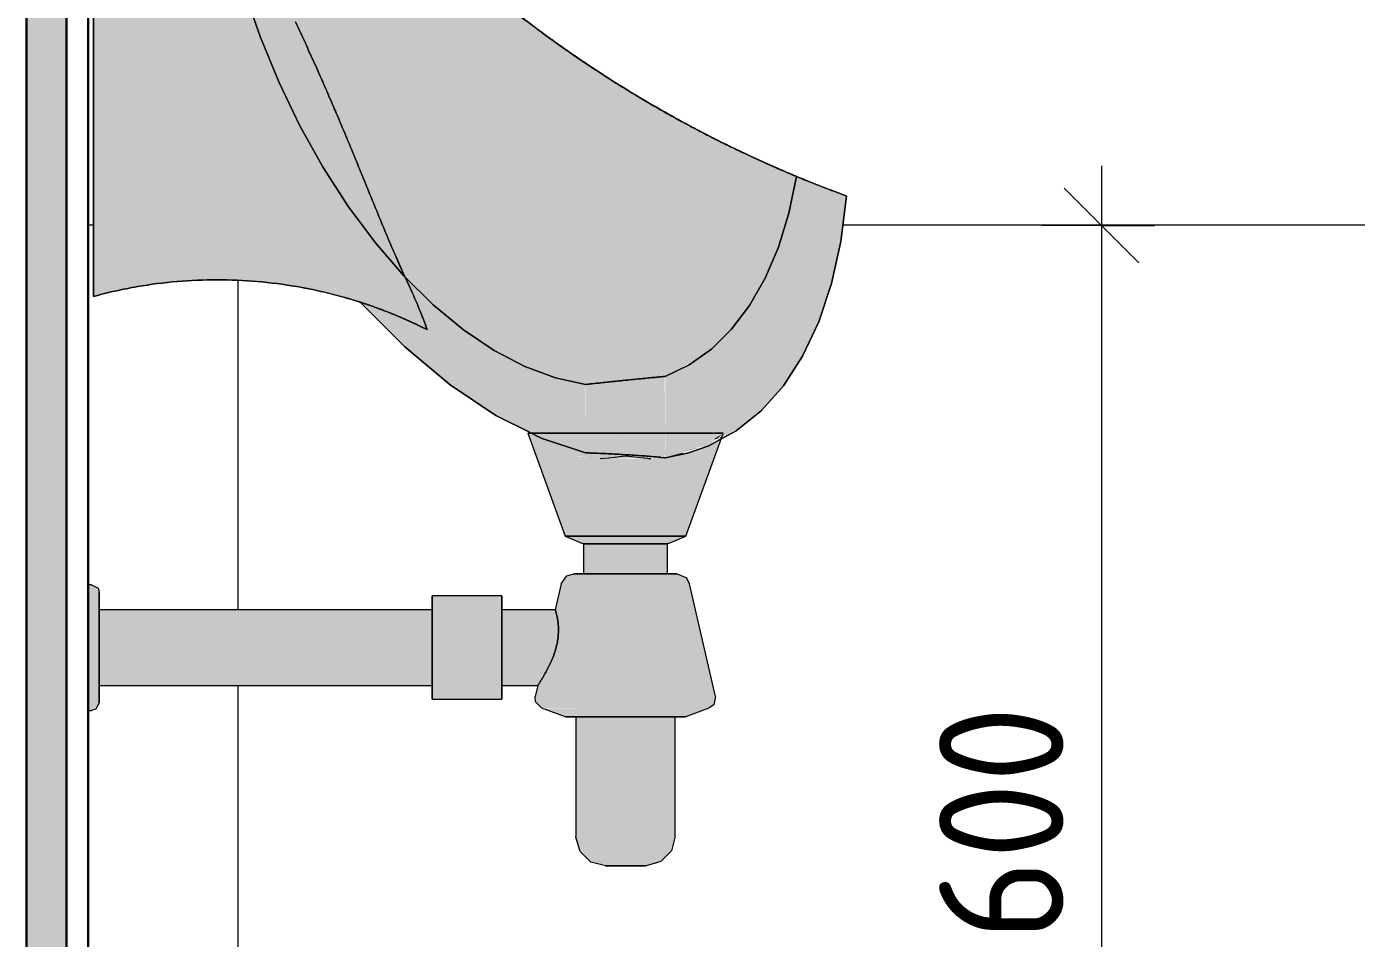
# Model space of a CAD drawing. Header units: millimetres. Extents: x 0 to 102275, y -2706 to 7916.
# Drawn here: x 72686 to 73354, y 242 to 700 of the extents above; entities that cross this region are included whole.
import ezdxf

# ---------------------------------------------------------------- set-up
doc = ezdxf.new("R2010")
doc.units = ezdxf.units.MM
for name, color, linetype, lineweight in [('A-ANNO-DIMS', 7, 'Continuous', 9), ('A-ANNO-DIMS-25', 7, 'Continuous', 9), ('A-WALL-PATT', 7, 'Continuous', 9), ('P-SANR-FIXT', 7, 'Continuous', 9)]:
    doc.layers.add(name, color=color, linetype=linetype, lineweight=lineweight)
for name, color, linetype, lineweight, true_color in [('A-WALL-5', 7, 'Continuous', 30, 0x3c3c3c), ('A-WALL-FNSH-3', 7, 'Continuous', 30, 0x3c3c3c), ('I-WALL-1', 7, 'Continuous', 9, 0x787878)]:
    doc.layers.add(name, color=color, linetype=linetype, lineweight=lineweight, true_color=true_color)
doc.layers.add('P-SANR-FIXT-2', color=7, linetype='Continuous', lineweight=9, transparency=0.7)
doc.styles.add('ISOCPEUR_1', font='isocpeur.ttf', dxfattribs={"width": 0.9, "height": 62.5})
doc.dimstyles.new('ISO-2_5_0_9К_БОЛЬШОЙ_округление', dxfattribs={"dimscale": 304.8, "dimtxt": 62.248823, "dimasz": 0.123031, "dimexe": 0.098425, "dimexo": 0, "dimgap": 0, "dimtad": 1, "dimdec": 0, "dimrnd": 10, "dimzin": 0, "dimdsep": 46, "dimtxsty": 'ISOCPEUR_1', "dimblk1": 'OBLIQUE', "dimblk2": 'OBLIQUE', "dimsah": 1, "dimcen": 0.09, "dimdle": 0.098425, "dimazin": 0, "dimtfac": 1, "dimtdec": 4, "dimtix": 1, "dimtmove": 0, "dimatfit": 3, "dimfxl": 1, "dimtvp": 1, "dimtolj": 1, "dimtzin": 0, "dimarcsym": 2})

# ---------------------------------------------------------------- blocks, each defined once
blk = doc.blocks.new('Urinal - Urinal-30617152-Развертка 1_15-1')
at = {"layer": 'P-SANR-FIXT-2'}
h = blk.add_hatch(color=256, dxfattribs=at)
h.paths.add_polyline_path([(69494.31, 493.38), (69501.66, 497.68), (69500.48, 496.47), (69501.67, 497.37), (69501.67, 497.14), (69504.57, 499.09), (69515.2, 507.91), (69526.33, 520.82), (69535.07, 534.33), (69543.16, 551.53), (69549.93, 572.39), (69554.29, 592.18), (69557.19, 614.85), (69545.89, 619.1), (69523.46, 628.38), (69532.04, 624.66), (69527.33, 603.53), (69521.89, 586.76), (69515.14, 571.59), (69508.42, 559.8), (69498.04, 546.49), (69489.21, 537.88), (69479.06, 530.64), (69476.79, 529.36), (69466, 524.08), (69466, 495.59), (69495.11, 495.59), (69495.11, 494.96), (69494.64, 494.3), (69494.71, 493.99), (69494.71, 493.68)])
h.paths.add_polyline_path([(69399.21, 495.59), (69426, 495.7), (69425.75, 520.19), (69410.08, 523.73), (69394.47, 529.71), (69378.21, 538.48), (69363.61, 548.46), (69347.11, 562.46), (69335.31, 574.09), (69343.79, 554.4), (69346.11, 547.79), (69332.8, 553.92), (69321.63, 558.39), (69313.08, 561.12), (69336.89, 537.5), (69359.98, 518.57), (69380.88, 504.61), (69398.82, 495.59)])
h.paths.add_polyline_path([(69465.58, 524.15), (69465.95, 524.36), (69465.59, 524.16)])
h.paths.add_polyline_path([(69465.79, 524.17), (69466, 524.26), (69465.81, 524.18)])
h.paths.add_polyline_path([(69240.01, 782.18), (69238.52, 793.22), (69238.21, 796.7), (69232.44, 796.7), (69239.02, 784.07)])
h.paths.add_polyline_path([(69228.84, 816.7), (69236.67, 816.7), (69236.27, 836.06), (69237.55, 858.91), (69240.13, 878.37), (69238.24, 881.84), (69228.84, 898.49), (69220.03, 915.14), (69212.91, 924.41), (69204.71, 929.67), (69197.04, 931.95), (69190.66, 932.32), (69185.9, 931.75), (69181.98, 930.71), (69180.63, 915), (69182.59, 915), (69187.28, 895.27), (69194.2, 875.84), (69203.89, 853.59), (69215.39, 829.87), (69222.06, 816.7), (69223.69, 816.7)])
h = blk.add_hatch(color=256, dxfattribs=at)
h.paths.add_polyline_path([(69200.75, 569.31), (69220.68, 571.89), (69240.81, 572.75), (69260.94, 571.89), (69280.87, 569.31), (69337.44, 569.31), (69335.31, 574.09), (69334.49, 574.91), (69318.59, 593.61), (69305.04, 612.15), (69292.65, 631.69), (69282.34, 650.14), (69271.73, 672.2), (69261.34, 698.02), (69252.94, 723.36), (69246.73, 746.5), (69241.94, 769.59), (69240.01, 782.18), (69232.44, 796.7), (69178.61, 796.7), (69178.61, 569.31), (69189.59, 569.31)])
h.paths.add_polyline_path([(69212.2, 816.7), (69222.06, 816.7), (69207.14, 846.78), (69199.6, 863.2), (69192.26, 880.98), (69186.14, 899.33), (69182.59, 915), (69178.61, 915), (69178.61, 816.7), (69188.46, 816.7)])
h = blk.add_hatch(color=256, dxfattribs=at)
h.paths.add_polyline_path([(69426, 520.14), (69465.95, 524.39), (69467.17, 524.86), (69483.69, 533.96), (69489.47, 538.13), (69500.34, 549.13), (69508.85, 560.55), (69517.18, 575.68), (69522.88, 589.1), (69528.63, 608.45), (69532.04, 624.66), (69514.48, 632.3), (69502.96, 637.67), (69493.21, 642.48), (69475.21, 651.79), (69450.34, 666.04), (69427.16, 680.87), (69408.29, 693.89), (69382.87, 713.42), (69377.24, 717.92), (69357.89, 734.65), (69343.81, 747.64), (69322.87, 768.78), (69303.84, 789.83), (69296.55, 798.39), (69285.73, 811.71), (69271.22, 831.02), (69257.83, 850.2), (69240.13, 878.37), (69237.4, 857.79), (69236.27, 836.06), (69236.73, 816.7), (69248.74, 816.7), (69248.6, 796.7), (69238.21, 796.7), (69238.8, 790.09), (69242.44, 766.34), (69248.45, 739.42), (69255.01, 716.46), (69263.19, 693.02), (69272.35, 670.92), (69284.6, 646.09), (69294.07, 629.15), (69309.08, 606.37), (69322.81, 588.42), (69335.78, 573.63), (69349.95, 559.75), (69364.58, 547.66), (69380.43, 537.05), (69397.24, 528.52), (69410.88, 523.44), (69425.75, 520.19)])
h.paths.add_polyline_path([(69465.9, 524.18), (69466, 524.21), (69479.35, 530.88), (69478.05, 530.3), (69469.63, 526.05), (69465.92, 524.19)])
h = blk.add_hatch(color=256, dxfattribs=at)
h.paths.add_polyline_path([(69346.35, 547.68), (69340.45, 562.46), (69337.44, 569.31), (69280.87, 569.31), (69294.81, 566.45), (69314.57, 560.86), (69322.6, 558.02), (69335.78, 552.65), (69342.4, 549.56), (69346.11, 547.79)])
h.paths.add_polyline_path([(69178.61, 564.36), (69189.59, 567.1), (69200.75, 569.31), (69178.61, 569.31), (69178.61, 566.81)])
for points in [[(69489.21, 537.88), (69498.09, 546.55), (69489.47, 538.13)], [(69478.68, 530.64), (69479.58, 531.5), (69476.79, 529.69), (69478.05, 530.32)], [(69482.15, 532.87), (69484.28, 534.2), (69483.09, 533.53)], [(69429.29, 495.59), (69446, 495.7), (69446, 522.23), (69426, 520.14), (69426, 495.59), (69428.19, 495.59)], [(69451.28, 495.59), (69466, 495.81), (69465.72, 524.17), (69446, 522.23), (69446, 495.59), (69450.55, 495.59)], [(69474.98, 486.67), (69482.37, 488.05), (69481.45, 488), (69475.06, 486.69)], [(69493.09, 492.89), (69493.88, 493.11), (69494.44, 493.75), (69494.46, 493.82), (69493.24, 492.99)], [(69431.02, 483.01), (69423.78, 483.72), (69428.29, 483.22), (69430.11, 483.08)], [(69453.49, 483.15), (69452.53, 483.36), (69453.22, 483.19)], [(69464.26, 483.47), (69463.81, 483.7), (69464.22, 483.47)], [(69467.31, 483.82), (69470.8, 484.4), (69468.96, 484.28), (69467.31, 483.84)], [(69469.36, 484.38), (69471.84, 484.6), (69471.91, 484.75), (69474.71, 485.49), (69475.44, 486), (69469.41, 484.4)], [(69471.84, 484.6), (69475.11, 485.49), (69473.68, 485.04), (69471.84, 484.73)], [(69473.45, 484.91), (69478.23, 486.09), (69477.32, 486.09), (69473.68, 484.99)], [(69463.07, 440), (69467.31, 440.09), (69476.3, 443.91), (69415.7, 443.91), (69424.91, 440), (69463.06, 440)], [(69455.81, 425), (69467.09, 425.1), (69467.09, 440), (69424.91, 440), (69425.07, 425), (69453.99, 425)], [(69476.69, 419.91), (69478.27, 419.91), (69475.59, 423.7), (69471.57, 425), (69419.9, 424.89), (69417.02, 423.91), (69416.04, 423.57), (69413.95, 419.91), (69475.96, 419.91)], [(69176, 356.28), (69177.54, 356.28), (69177.54, 419.49), (69176, 419.49), (69176, 356.61)], [(69177.54, 356.28), (69180.37, 357.45), (69181.54, 360.28), (69181.54, 415.49), (69180.1, 418.43), (69177.54, 419.49), (69177.54, 356.91)], [(69485.25, 363.37), (69491.32, 363.37), (69478.27, 419.91), (69413.71, 419.81), (69410.73, 406.88), (69411.85, 402.22), (69412.35, 396.94), (69411.48, 389.45), (69409.95, 383.98), (69406.75, 376.97), (69402.22, 369.3), (69401.84, 368.39), (69400.68, 363.37), (69484.28, 363.37)], [(69348.92, 361.87), (69383.92, 361.87), (69383.92, 413.89), (69348.92, 413.89), (69348.92, 363.14)], [(69181.54, 368.88), (69348.92, 368.88), (69348.92, 406.88), (69181.54, 406.88), (69181.54, 369.47)], [(69401.95, 368.88), (69405.37, 374.45), (69408.48, 380.61), (69410.03, 384.25), (69411.87, 391.52), (69412.23, 398.24), (69411.47, 403.95), (69410.73, 406.88), (69383.92, 406.88), (69383.92, 368.88), (69401.84, 368.88)], [(69441.86, 353.12), (69476, 353.12), (69487.75, 357.55), (69404.25, 357.4), (69416.19, 353.12), (69438.27, 353.12)], [(69466.23, 293.12), (69471, 293.12), (69471, 353.12), (69421, 353.12), (69421, 293.12), (69463.25, 293.12)], [(69453.85, 278.12), (69457.17, 278.39), (69461.75, 279.27), (69467.07, 283.21), (69469.9, 287.58), (69471, 293.12), (69421, 293.12), (69422.43, 286.94), (69425.95, 282.14), (69430.26, 279.26), (69434.71, 278.44), (69437.88, 278.12), (69452.9, 278.12)]]:
    blk.add_hatch(color=256, dxfattribs=at).paths.add_polyline_path(points)
h = blk.add_hatch(color=256, dxfattribs=at)
h.paths.add_polyline_path([(69494.11, 492.86), (69500.18, 496.6), (69501.41, 497.84), (69494.16, 492.99), (69494.12, 492.89)])
h.paths.add_polyline_path([(69514.24, 506.82), (69521.47, 514.88), (69514.47, 507.09)])
h = blk.add_hatch(color=256, dxfattribs=at)
h.paths.add_polyline_path([(69432.43, 482.93), (69432.67, 483.22), (69435.07, 483.19), (69435.75, 483.54), (69437.64, 483.44), (69446.53, 484.2), (69456.93, 483.46), (69458.93, 483.93), (69441.43, 485.1), (69424.69, 486.19), (69402.04, 493.98), (69398.82, 495.59), (69396.89, 495.59), (69407.9, 488.66), (69420.64, 484.29), (69431.93, 483)])
h.paths.add_polyline_path([(69458.61, 483.03), (69463.59, 483.53), (69462.66, 483.45), (69458.46, 483.04)])
h.paths.add_polyline_path([(69456.88, 483.19), (69461.63, 483.7), (69459.04, 483.63), (69456.78, 483.2)])
h = blk.add_hatch(color=256, dxfattribs=at)
h.paths.add_polyline_path([(69415.7, 443.91), (69476.3, 443.91), (69493.88, 492.47), (69485.97, 488.66), (69475.09, 485.18), (69464.39, 483.23), (69455.1, 482.87), (69434.6, 482.86), (69430, 483.09), (69423.78, 483.72), (69419.68, 484.51), (69407.61, 488.84), (69396.89, 495.59), (69413.43, 450.16)])
h.paths.add_polyline_path([(69448.77, 482.85), (69448.8, 482.85), (69448.8, 482.85)])
h.paths.add_polyline_path([(69452.46, 482.85), (69452.53, 482.85), (69452.84, 482.85)])
h = blk.add_hatch(color=256, dxfattribs=at)
h.paths.add_polyline_path([(69466, 483.67), (69469, 484.29), (69479.99, 487.41), (69479.89, 487.68), (69480.73, 488.08), (69480.56, 488.34), (69484.41, 488.86), (69494.71, 495.59), (69466, 495.35), (69466, 484.13), (69466, 483.96), (69466, 483.7)])
h.paths.add_polyline_path([(69468.75, 483.99), (69472.96, 484.74), (69471.84, 484.59), (69468.96, 484.03)])
h.paths.add_polyline_path([(69426, 485.76), (69425.94, 495.59), (69398.82, 495.59), (69403.69, 493.14), (69425.94, 485.78)])
h = blk.add_hatch(color=256, dxfattribs=at)
h.paths.add_polyline_path([(69464.52, 483.51), (69466, 483.97), (69465.99, 484.07), (69464.42, 483.63), (69464.53, 483.57)])
h.paths.add_polyline_path([(69461.82, 483.68), (69466, 484.4), (69465.85, 495.59), (69426, 495.59), (69426, 485.76), (69446, 484.84), (69461.72, 484.06), (69460.52, 483.79), (69461.63, 483.7)])
h.paths.add_polyline_path([(69468.7, 483.98), (69471.84, 484.59), (69468.96, 484.03)])
h.paths.add_polyline_path([(69475.59, 487.68), (69483.81, 488.56), (69484.1, 488.82), (69475.68, 487.69)])
h = blk.add_hatch(color=256, dxfattribs=at)
h.paths.add_polyline_path([(69490.72, 492.36), (69491.9, 492.99), (69491.9, 492.63), (69495.02, 495.54), (69490.72, 492.83)])
h.paths.add_polyline_path([(69492.81, 492.69), (69494.46, 493.82), (69494.18, 493.9), (69492.81, 492.7)])
h = blk.add_hatch(color=256, dxfattribs=at)
h.paths.add_polyline_path([(69499.75, 495.73), (69502.76, 497.64), (69502.91, 497.84), (69499.88, 495.83)])
h.paths.add_polyline_path([(69494.3, 493.37), (69496.33, 494.92), (69494.44, 493.75)])
h = blk.add_hatch(color=256, dxfattribs=at)
h.paths.add_polyline_path([(69487.84, 489.31), (69491.9, 492.99), (69490.72, 492.36), (69490.72, 492.83), (69484.41, 488.86), (69486.25, 489.1)])
h.paths.add_polyline_path([(69472.96, 484.74), (69479.2, 486.31), (69475.4, 485.28), (69473.3, 484.86)])
h = blk.add_hatch(color=256, dxfattribs=at)
h.paths.add_polyline_path([(69475.66, 485.69), (69482.24, 487.58), (69476.06, 485.83)])
h.paths.add_polyline_path([(69481.57, 487.64), (69484.1, 488.29), (69481.72, 487.68)])
h = blk.add_hatch(color=256, dxfattribs=at)
h.paths.add_polyline_path([(69487.84, 489.31), (69494.18, 493.9), (69493.88, 494), (69487.85, 489.32)])
h.paths.add_polyline_path([(69476.45, 485.5), (69478.07, 486.03), (69476.61, 485.55)])
h.paths.add_polyline_path([(69480.94, 487.55), (69483.44, 488.14), (69481.32, 487.68)])
h = blk.add_hatch(color=256, dxfattribs=at)
h.paths.add_polyline_path([(69459.27, 482.89), (69457.16, 482.94), (69458.93, 482.89)])
h.paths.add_polyline_path([(69440.75, 482.85), (69450.86, 483.26), (69445.39, 484.16), (69438.71, 483.18), (69440.72, 482.85)])
h.paths.add_polyline_path([(69433.83, 483.07), (69432.86, 483.22), (69433.07, 483.17)])
h.paths.add_polyline_path([(69446, 484.25), (69455.24, 483.25), (69454.48, 483.43), (69446.53, 484.2)])
h.paths.add_polyline_path([(69452.96, 483.1), (69452.46, 483.27), (69452.91, 483.11)])
h.paths.add_polyline_path([(69436.94, 483.37), (69436.52, 483.47), (69436.64, 483.41)])
h = blk.add_hatch(color=256, dxfattribs=at)
h.paths.add_polyline_path([(69451.98, 483.03), (69452.14, 483.24), (69451.26, 483.17)])
h.paths.add_polyline_path([(69453.85, 483.18), (69452.53, 483.36), (69453.77, 483.19)])
h = blk.add_hatch(color=256, dxfattribs=at)
h.paths.add_polyline_path([(69435.09, 357.55), (69488.16, 357.55), (69490.85, 359.92), (69491.32, 363.37), (69400.68, 363.37), (69401.3, 359.74), (69404.25, 357.55), (69431.31, 357.55)])
h.paths.add_polyline_path([(69451.5, 358.31), (69451.5, 358.32), (69453.12, 358.31)])
at = {"layer": 'P-SANR-FIXT'}
for p, q in [((69178.61, 569.31), (69178.61, 915)), ((69178.61, 796.81), (69178.61, 569.31)), ((69178.61, 564.36), (69178.61, 569.31)), ((69178.61, 569.31), (69178.61, 564.36)), ((69396.89, 495.59), (69415.7, 443.91)), ((69396.89, 495.59), (69461.78, 495.59)), ((69398.64, 495.59), (69396.89, 495.59)), ((69398.97, 495.59), (69398.64, 495.59)), ((69398.82, 495.59), (69402.27, 493.86)), ((69402.27, 493.86), (69398.82, 495.59)), ((69401.72, 495.59), (69399.16, 495.59)), ((69415.2, 495.59), (69401.76, 495.59)), ((69425.95, 495.59), (69415.38, 495.59)), ((69426.3, 495.59), (69425.95, 495.59)), ((69441.54, 495.59), (69426.44, 495.59)), ((69446, 495.59), (69441.83, 495.59)), ((69449.17, 495.59), (69446, 495.59)), ((69463.12, 495.59), (69449.36, 495.59)), ((69461.78, 495.59), (69463.12, 495.59)), ((69463.35, 495.59), (69466.7, 495.59)), ((69465.9, 495.59), (69463.35, 495.59)), ((69473.82, 495.59), (69466.05, 495.59)), ((69466.7, 495.59), (69467.67, 495.59)), ((69467.67, 495.59), (69473.82, 495.59)), ((69474.03, 495.59), (69490.24, 495.59)), ((69490.24, 495.59), (69474.03, 495.59)), ((69490.67, 495.59), (69493.37, 495.59)), ((69495.05, 495.59), (69490.67, 495.59)), ((69493.56, 495.59), (69495.05, 495.59)), ((69494.48, 493.87), (69494.89, 495)), ((69494.94, 495.14), (69495.11, 495.59)), ((69495.07, 495.59), (69495.11, 495.59)), ((69495.11, 495.59), (69495.07, 495.59)), ((69476.3, 443.91), (69494.22, 493.15)), ((69487.85, 489.32), (69492.48, 491.81)), ((69492.48, 491.81), (69487.85, 489.32)), ((69492.62, 491.88), (69493.69, 492.46)), ((69493.69, 492.46), (69492.62, 491.88)), ((69494.3, 493.37), (69494.44, 493.75)), ((69433.28, 482.85), (69437.41, 483.31)), ((69437.66, 483.33), (69446, 484.25)), ((69446, 484.25), (69455.17, 483.24)), ((69455.17, 483.24), (69455.82, 483.17)), ((69455.82, 483.17), (69457.03, 483.04)), ((69457.03, 483.04), (69457.58, 482.98)), ((69457.58, 482.98), (69458.72, 482.85)), ((69415.7, 443.91), (69424.91, 440)), ((69415.7, 443.91), (69476.3, 443.91)), ((69476.3, 443.91), (69415.7, 443.91)), ((69467.09, 440), (69476.3, 443.91)), ((69424.91, 440), (69424.91, 425)), ((69424.91, 440), (69467.09, 440)), ((69463.06, 440), (69424.91, 440)), ((69463.07, 440), (69463.06, 440)), ((69467.09, 440), (69463.07, 440)), ((69467.09, 425), (69467.09, 440)), ((69424.94, 425), (69467.06, 425)), ((69463.06, 425), (69424.94, 425)), ((69446, 425), (69452.46, 425)), ((69463.07, 425), (69463.06, 425)), ((69467.06, 425), (69463.07, 425)), ((69471.87, 425), (69473.65, 424.27)), ((69473.68, 424.26), (69475.6, 423.47)), ((69177.54, 419.49), (69176, 419.49)), ((69413.73, 419.91), (69410.73, 406.88)), ((69491.32, 363.37), (69478.27, 419.91)), ((69176, 363.43), (69176, 412.33)), ((69383.92, 413.89), (69348.92, 413.89)), ((69348.92, 361.87), (69348.92, 413.89)), ((69348.92, 413.89), (69348.92, 412.62)), ((69348.92, 412.62), (69348.92, 407.09)), ((69383.92, 361.87), (69383.92, 413.89)), ((69383.92, 413.89), (69383.92, 412.62)), ((69383.92, 412.62), (69383.92, 407.09)), ((69348.92, 406.88), (69181.54, 406.88)), ((69181.54, 401.32), (69181.54, 406.88)), ((69181.54, 406.88), (69181.54, 368.88)), ((69181.54, 395.15), (69181.54, 401.32)), ((69348.92, 407.09), (69348.92, 403.41)), ((69348.92, 405.44), (69348.92, 406.88)), ((69348.92, 406.88), (69348.92, 403.68)), ((69348.92, 395.15), (69348.92, 405.44)), ((69348.92, 403.47), (69348.92, 372.29)), ((69348.92, 403.17), (69348.92, 372.59)), ((69383.92, 407.09), (69383.92, 403.41)), ((69410.73, 406.88), (69383.92, 406.88)), ((69383.92, 406.88), (69383.92, 395.15)), ((69383.92, 403.68), (69383.92, 406.88)), ((69383.92, 372.29), (69383.92, 403.47)), ((69383.92, 403.17), (69383.92, 372.59)), ((69181.54, 380.61), (69181.54, 395.15)), ((69348.92, 387.88), (69348.92, 395.15)), ((69383.92, 395.15), (69383.92, 380.61)), ((69348.92, 374.45), (69348.92, 387.88)), ((69181.54, 370.33), (69181.54, 380.61)), ((69181.54, 379.15), (69181.54, 374.45)), ((69348.92, 368.88), (69348.92, 374.45)), ((69383.92, 380.61), (69383.92, 374.45)), ((69383.92, 374.45), (69383.92, 370.33)), ((69181.54, 374.27), (69181.54, 370.33)), ((69181.54, 368.88), (69181.54, 370.33)), ((69181.54, 370.09), (69181.54, 368.88)), ((69181.54, 368.88), (69348.92, 368.88)), ((69348.92, 372.36), (69348.92, 368.67)), ((69348.92, 372.08), (69348.92, 368.88)), ((69348.92, 368.67), (69348.92, 363.14)), ((69383.92, 372.36), (69383.92, 368.67)), ((69383.92, 368.88), (69383.92, 372.08)), ((69383.92, 370.33), (69383.92, 368.88)), ((69383.92, 368.88), (69401.95, 368.88)), ((69383.92, 368.67), (69383.92, 361.87)), ((69401.95, 368.88), (69400.68, 363.37)), ((69348.92, 363.14), (69348.92, 361.87)), ((69348.92, 361.87), (69383.92, 361.87)), ((69176, 356.28), (69177.54, 356.28)), ((69180.9, 359.1), (69180.3, 358)), ((69181.54, 360.28), (69180.91, 359.11)), ((69403.84, 357.55), (69416, 353.12)), ((69476, 353.12), (69488.16, 357.55)), ((69416, 353.12), (69476, 353.12)), ((69420.82, 353.12), (69416, 353.12)), ((69471.18, 353.12), (69420.82, 353.12)), ((69421, 353.12), (69421, 293.12)), ((69421, 353.12), (69471, 353.12)), ((69471, 353.12), (69421, 353.12)), ((69471, 293.12), (69471, 353.12)), ((69476, 353.12), (69471.18, 353.12)), ((69434.74, 278.45), (69430.55, 279.55)), ((69436, 278.12), (69435.14, 278.35)), ((69456, 278.12), (69455.45, 278.12))]:
    blk.add_line(p, q, dxfattribs=at)
at = {"layer": 'P-SANR-FIXT', "flags": 128}
for points in [[(69262.34, 695.1), (69254.27, 718.59), (69247.61, 742.43)], [(69247.61, 742.43), (69254.27, 718.59), (69262.34, 695.1), (69271.73, 672.2), (69282.34, 650.14), (69294.07, 629.15), (69306.77, 609.46), (69320.33, 591.28), (69334.58, 574.81)], [(69334.58, 574.81), (69320.33, 591.28), (69306.77, 609.46), (69294.07, 629.15), (69282.34, 650.14), (69271.73, 672.2), (69262.34, 695.1)], [(69532.04, 624.66), (69528.15, 606.18), (69522.88, 589.1), (69516.29, 573.59), (69508.42, 559.8), (69499.37, 547.85), (69489.21, 537.88), (69478.05, 529.96), (69466, 524.19)], [(69466, 524.19), (69478.05, 529.96), (69489.21, 537.88), (69499.37, 547.85), (69508.42, 559.8), (69516.29, 573.59), (69522.88, 589.1), (69528.15, 606.18), (69532.04, 624.66)], [(69493.69, 492.46), (69501.67, 496.76), (69514.23, 506.82), (69525.4, 519.38), (69535.07, 534.33), (69543.16, 551.53), (69549.58, 570.81), (69554.27, 591.98), (69557.19, 614.85)], [(69557.19, 614.85), (69554.27, 591.98), (69549.58, 570.81), (69543.16, 551.53), (69535.07, 534.33), (69525.4, 519.38), (69514.23, 506.82), (69501.67, 496.76), (69493.69, 492.46)], [(69426, 520.14), (69410.88, 523.44), (69395.5, 529.17), (69380.01, 537.27), (69364.58, 547.66), (69349.39, 560.21), (69334.58, 574.81)], [(69334.58, 574.81), (69349.39, 560.21), (69364.58, 547.66), (69380.01, 537.27), (69395.5, 529.17), (69410.88, 523.44), (69426, 520.14)], [(69312.89, 561.31), (69335.07, 539.02), (69357.89, 519.97), (69380.88, 504.61), (69398.71, 495.65)], [(69398.71, 495.65), (69380.88, 504.61), (69357.89, 519.97), (69335.07, 539.02), (69312.89, 561.31)], [(69402.45, 493.77), (69403.69, 493.14), (69426, 485.76)], [(69426, 485.76), (69403.69, 493.14), (69402.45, 493.77)], [(69466, 483.31), (69477.19, 485.61), (69487.84, 489.31)], [(69487.84, 489.31), (69477.19, 485.61), (69466, 483.31)], [(69413.73, 419.91), (69416.6, 423.97), (69420.13, 425)], [(69471.87, 425), (69469.91, 425), (69464.35, 425), (69456.02, 425), (69446.17, 425), (69436.3, 425), (69427.89, 425), (69422.22, 425), (69420.14, 425), (69420.13, 425)], [(69420.13, 425), (69422.09, 425), (69424.91, 425)], [(69425.07, 425), (69427.65, 425), (69435.98, 425), (69445.83, 425)], [(69452.52, 425), (69455.7, 425), (69463.06, 425)], [(69463.07, 425), (69464.11, 425), (69466.93, 425)], [(69467.09, 425), (69469.78, 425), (69470.6, 425)], [(69470.7, 425), (69471.86, 425), (69471.87, 425)], [(69475.6, 423.47), (69476.47, 423.12), (69478.27, 419.91)], [(69177.54, 419.49), (69180.89, 417.67), (69181.54, 415.49)], [(69181.54, 360.28), (69181.54, 362.23), (69181.54, 367.82), (69181.54, 376.25), (69181.54, 386.32), (69181.54, 396.62), (69181.54, 405.68), (69181.54, 412.22), (69181.54, 415.31), (69181.54, 415.49)], [(69181.54, 415.49), (69181.54, 413.53), (69181.54, 407.95), (69181.54, 406.88)], [(69181.54, 406.88), (69181.54, 399.52), (69181.54, 389.44), (69181.54, 379.35)], [(69181.54, 368.88), (69181.54, 363.55), (69181.54, 361.33)], [(69181.54, 361.33), (69181.54, 360.46), (69181.54, 360.28)], [(69403.84, 357.55), (69400.83, 360.61), (69400.68, 363.37)], [(69491.32, 363.37), (69490.39, 359.17), (69488.16, 357.55)], [(69180.3, 358), (69179.72, 356.93), (69177.54, 356.28)], [(69430.27, 279.63), (69428.63, 280.06), (69423.16, 285.36), (69421.01, 292.67), (69421, 293.12)], [(69471, 293.12), (69469.07, 285.75), (69463.76, 280.29), (69456.45, 278.13), (69456, 278.12)], [(69436, 278.12), (69437.91, 278.12), (69442.92, 278.12), (69449.11, 278.12), (69454.1, 278.12), (69456, 278.12)], [(69455.45, 278.12), (69454.09, 278.12), (69449.08, 278.12), (69442.89, 278.12), (69437.9, 278.12), (69436, 278.12)]]:
    blk.add_lwpolyline(points, dxfattribs=at)
at = {"layer": 'P-SANR-FIXT'}
for points, knots in [([(69557.19, 614.85), (69557.17, 614.86), (69556.66, 615.04), (69554.54, 615.82), (69551.55, 616.94), (69548.5, 618.1), (69545.94, 619.08), (69543.07, 620.2), (69539.89, 621.46), (69536.44, 622.85), (69532.78, 624.35), (69528.9, 625.97), (69523.37, 628.33), (69513.08, 632.85), (69496.68, 640.53), (69475.36, 651.52), (69453.13, 664.15), (69430.61, 678.25), (69408.22, 693.69), (69378.95, 715.87), (69344.01, 746.29), (69305.93, 786.06), (69272.12, 828.36), (69247.96, 864.71), (69231.17, 893.72), (69223.68, 907.95), (69220.14, 915)], [-1, -1, -1, -1, -0.975, -0.95, -0.925, -0.9125, -0.9, -0.8875, -0.875, -0.8625, -0.85, -0.8375, -0.825, -0.8, -0.75, -0.7, -0.65, -0.6, -0.55, -0.5, -0.4, -0.3, -0.2, -0.1, -0.05, 0, 0, 0, 0]), ([(69337.44, 569.31), (69334.35, 575.98), (69328.21, 589.7), (69319.32, 611.35), (69310.24, 633.68), (69297.6, 664.07), (69287.33, 687.14), (69280.13, 702.4)], [0, 0, 0, 0, 0.166667, 0.333333, 0.5, 0.666667, 1, 1, 1, 1]), ([(69403.64, 697.29), (69400.94, 699.28), (69396.42, 702.67), (69391.94, 706.14), (69390.14, 707.54)], [0.41535292, 0.41535292, 0.41535292, 0.41535292, 0.43478261, 0.44792567, 0.44792567, 0.44792567, 0.44792567]), ([(69403.64, 697.29), (69405.18, 696.15), (69407.53, 694.43), (69409.88, 692.74), (69410.68, 692.17)], [-0.46052428, -0.46052428, -0.46052428, -0.46052428, -0.45, -0.44462029, -0.44462029, -0.44462029, -0.44462029]), ([(69472.59, 653.22), (69471.11, 654.03), (69463.86, 658.05), (69450.42, 665.85), (69431.08, 677.99), (69417.79, 687.09), (69410.68, 692.17)], [0.2496651, 0.2496651, 0.2496651, 0.2496651, 0.2608696, 0.3043478, 0.3478261, 0.3985649, 0.3985649, 0.3985649, 0.3985649]), ([(69410.68, 692.17), (69411.69, 691.45), (69418.81, 686.38), (69432.1, 677.35), (69449.64, 666.34), (69463.14, 658.46), (69470.4, 654.42), (69472.58, 653.22)], [0.6014351, 0.6014351, 0.6014351, 0.6014351, 0.6086957, 0.6521739, 0.6956522, 0.7336957, 0.7503349, 0.7503349, 0.7503349, 0.7503349]), ([(69290.67, 679.45), (69294.09, 671.79), (69300.76, 656.47), (69310.24, 633.68), (69319.32, 611.35), (69327.51, 591.42), (69332.89, 579.26), (69335.23, 574.12)], [0.1666667, 0.1666667, 0.1666667, 0.1666667, 0.3333333, 0.5, 0.6666667, 0.8333333, 0.9602196, 0.9602196, 0.9602196, 0.9602196]), ([(69451.93, 665.08), (69452.31, 664.85), (69454.14, 663.76), (69455.97, 662.67), (69457.41, 661.83)], [-0.35258039, -0.35258039, -0.35258039, -0.35258039, -0.35, -0.34031002, -0.34031002, -0.34031002, -0.34031002]), ([(69472.51, 653.26), (69473.41, 652.77), (69475.62, 651.57), (69477.81, 650.39), (69479.1, 649.7)], [-0.30617096, -0.30617096, -0.30617096, -0.30617096, -0.3, -0.29102784, -0.29102784, -0.29102784, -0.29102784]), ([(69472.58, 653.22), (69472.9, 653.05), (69475.11, 651.84), (69477.31, 650.66), (69479.16, 649.67)], [0.75033493, 0.75033493, 0.75033493, 0.75033493, 0.75271739, 0.76719335, 0.76719335, 0.76719335, 0.76719335]), ([(69532.04, 624.66), (69532.01, 624.67), (69530.94, 625.12), (69527.31, 626.65), (69523.62, 628.23), (69518.98, 630.26), (69511.68, 633.53), (69500.67, 638.67), (69488.56, 644.71), (69481.13, 648.62), (69479.15, 649.67)], [0, 0, 0, 0, 0.0434783, 0.0652174, 0.0869565, 0.1086957, 0.1304348, 0.173913, 0.2173913, 0.2328066, 0.2328066, 0.2328066, 0.2328066]), ([(69479.16, 649.67), (69479.75, 649.36), (69482.75, 647.76), (69488.02, 645.02), (69494.87, 641.57), (69501.25, 638.45), (69509.26, 634.65), (69516.2, 631.49), (69521.97, 628.95), (69525.53, 627.41), (69528.42, 626.18), (69531.17, 625.02), (69532.01, 624.67), (69532.04, 624.66)], [0.7671934, 0.7671934, 0.7671934, 0.7671934, 0.7717391, 0.7907609, 0.8097826, 0.8288043, 0.8478261, 0.8858696, 0.9048913, 0.923913, 0.9429348, 0.9619565, 1, 1, 1, 1]), ([(69515.91, 631.64), (69518.96, 630.26), (69523.84, 628.12), (69528.36, 626.2), (69530.08, 625.48)], [-0.2, -0.2, -0.2, -0.2, -0.175, -0.15860948, -0.15860948, -0.15860948, -0.15860948]), ([(69532.11, 624.63), (69532.32, 624.54), (69533.8, 623.93), (69536.44, 622.85), (69539.89, 621.46), (69543.07, 620.2), (69545.94, 619.08), (69548.5, 618.1), (69551.55, 616.94), (69554.54, 615.82), (69556.66, 615.04), (69557.17, 614.86), (69557.19, 614.85)], [-0.1521035, -0.1521035, -0.1521035, -0.1521035, -0.15, -0.1375, -0.125, -0.1125, -0.1, -0.0875, -0.075, -0.05, -0.025, 0, 0, 0, 0]), ([(69346.35, 547.68), (69342.48, 549.63), (69334.51, 553.37), (69319.66, 559.34), (69301.81, 565.02), (69287.91, 568.09), (69280.87, 569.31)], [0, 0, 0, 0, 0.2, 0.4, 0.7, 1, 1, 1, 1]), ([(69296.8, 565.98), (69297.29, 565.86), (69298.94, 565.44), (69300.58, 565.02), (69301.73, 564.71)], [0.22869426, 0.22869426, 0.22869426, 0.22869426, 0.25, 0.30059198, 0.30059198, 0.30059198, 0.30059198]), ([(69321.67, 558.38), (69319.76, 559.08), (69316.46, 560.24), (69313.43, 561.24), (69312.75, 561.45), (69312.75, 561.45)], [0.5035039, 0.5035039, 0.5035039, 0.5035039, 0.6666667, 0.8333333, 1, 1, 1, 1]), ([(69312.75, 561.45), (69312.75, 561.45), (69313.43, 561.24), (69316.46, 560.24), (69319.76, 559.08), (69321.67, 558.38)], [0, 0, 0, 0, 0.1666667, 0.3333333, 0.4964961, 0.4964961, 0.4964961, 0.4964961]), ([(69330.47, 554.95), (69330.74, 554.84), (69331.42, 554.55), (69332.1, 554.27), (69332.52, 554.09)], [0.73734954, 0.73734954, 0.73734954, 0.73734954, 0.75, 0.77002571, 0.77002571, 0.77002571, 0.77002571]), ([(69446, 522.23), (69443.78, 522), (69439.31, 521.55), (69434.11, 521), (69431.52, 520.73), (69430.65, 520.63)], [-1, -1, -1, -1, -0.7857143, -0.5714286, -0.4418979, -0.4418979, -0.4418979, -0.4418979]), ([(69430.65, 520.63), (69431.52, 520.73), (69433.58, 520.94), (69437.29, 521.33), (69441.55, 521.78), (69444.52, 522.08), (69446, 522.23)], [-0.5581021, -0.5581021, -0.5581021, -0.5581021, -0.4285714, -0.2857143, -0.1428571, 0, 0, 0, 0]), ([(69463.17, 523.93), (69462.71, 523.88), (69461.34, 523.75), (69458.57, 523.48), (69454.75, 523.11), (69450.5, 522.69), (69447.5, 522.39), (69446, 522.23)], [-0.6578026, -0.6578026, -0.6578026, -0.6578026, -0.5714286, -0.4285714, -0.2857143, -0.1428571, 0, 0, 0, 0]), ([(69446, 522.23), (69447.5, 522.39), (69450.5, 522.69), (69454.75, 523.11), (69458.57, 523.48), (69461.34, 523.75), (69462.71, 523.88), (69463.17, 523.93)], [-1, -1, -1, -1, -0.8571429, -0.7142857, -0.5714286, -0.4285714, -0.3421974, -0.3421974, -0.3421974, -0.3421974]), ([(69466, 524.19), (69466, 524.19), (69465.68, 524.16), (69464.51, 524.05), (69463.59, 523.97), (69463.35, 523.94)], [-1, -1, -1, -1, -0.8571429, -0.7142857, -0.6693916, -0.6693916, -0.6693916, -0.6693916]), ([(69463.35, 523.94), (69463.59, 523.97), (69464.51, 524.05), (69465.68, 524.16), (69466, 524.19), (69466, 524.19)], [-0.3306084, -0.3306084, -0.3306084, -0.3306084, -0.2857143, -0.1428571, 0, 0, 0, 0]), ([(69426, 520.14), (69426, 520.14), (69426.51, 520.19), (69428.52, 520.41), (69430.39, 520.61)], [-1, -1, -1, -1, -0.8571429, -0.5714286, -0.5714286, -0.5714286, -0.5714286]), ([(69430.35, 520.6), (69429.43, 520.5), (69427.03, 520.25), (69426, 520.14), (69426, 520.14)], [-0.4264275, -0.4264275, -0.4264275, -0.4264275, -0.2857143, 0, 0, 0, 0]), ([(69426, 485.76), (69426, 485.76), (69426.76, 485.73), (69430.44, 485.61), (69434.64, 485.44), (69437.34, 485.31)], [-1, -1, -1, -1, -0.7857143, -0.5714286, -0.2857143, -0.2857143, -0.2857143, -0.2857143]), ([(69437.24, 485.31), (69435.93, 485.37), (69432.14, 485.54), (69427.37, 485.71), (69426, 485.76), (69426, 485.76)], [-0.7106976, -0.7106976, -0.7106976, -0.7106976, -0.5714286, -0.2857143, 0, 0, 0, 0]), ([(69446, 484.84), (69443.77, 484.98), (69440.78, 485.14), (69438.02, 485.28), (69437.34, 485.31)], [-1, -1, -1, -1, -0.7857143, -0.7142857, -0.7142857, -0.7142857, -0.7142857]), ([(69446, 484.84), (69448.25, 484.7), (69451.19, 484.51), (69453.91, 484.32), (69454.54, 484.27)], [-1, -1, -1, -1, -0.7857143, -0.7190052, -0.7190052, -0.7190052, -0.7190052]), ([(69454.67, 484.26), (69456.02, 484.16), (69457.89, 484.01), (69459.53, 483.88), (69460.02, 483.84)], [-0.7142857, -0.7142857, -0.7142857, -0.7142857, -0.5714286, -0.5050426, -0.5050426, -0.5050426, -0.5050426]), ([(69460.06, 483.83), (69459.55, 483.88), (69457.9, 484.01), (69456.02, 484.16), (69454.67, 484.26)], [-0.4963688, -0.4963688, -0.4963688, -0.4963688, -0.4285714, -0.2857143, -0.2857143, -0.2857143, -0.2857143]), ([(69460.4, 483.8), (69461.87, 483.68), (69463.97, 483.5), (69465.16, 483.38), (69465.5, 483.35)], [-0.4877424, -0.4877424, -0.4877424, -0.4877424, -0.2857143, -0.1428571, -0.1428571, -0.1428571, -0.1428571]), ([(69465.93, 483.31), (69465.85, 483.32), (69465.56, 483.35), (69465, 483.4), (69464.66, 483.43)], [-0.9466903, -0.9466903, -0.9466903, -0.9466903, -0.8571429, -0.7657438, -0.7657438, -0.7657438, -0.7657438]), ([(69410.73, 406.88), (69410.75, 406.88), (69410.81, 406.73), (69410.95, 406.22), (69411.07, 405.7), (69411.24, 405.03), (69411.46, 404.23), (69411.64, 403.45), (69411.77, 402.77), (69411.85, 402.23), (69411.94, 401.66), (69412.05, 400.86), (69412.19, 399.79), (69412.32, 398.41), (69412.36, 397.19), (69412.34, 396.18), (69412.3, 395.15), (69412.19, 393.28), (69411.85, 390.52), (69411.17, 387.75), (69410.58, 385.85), (69410.23, 384.77), (69409.95, 383.98), (69409.67, 383.2), (69409.26, 382.17), (69408.72, 380.93), (69408.16, 379.73), (69407.71, 378.8), (69407.38, 378.12), (69407.06, 377.45), (69406.61, 376.59), (69406.04, 375.56), (69405.48, 374.6), (69405.06, 373.87), (69404.76, 373.34), (69404.47, 372.84), (69404.09, 372.2), (69403.62, 371.47), (69403.12, 370.7), (69402.72, 370.06), (69402.41, 369.54), (69402.1, 369.04), (69401.98, 368.88), (69401.95, 368.88)], [-1, -1, -1, -1, -0.944444, -0.916667, -0.888889, -0.861111, -0.833333, -0.805556, -0.791667, -0.777778, -0.763889, -0.75, -0.722222, -0.694444, -0.666667, -0.652778, -0.638889, -0.611111, -0.555556, -0.5, -0.472222, -0.458333, -0.444444, -0.430556, -0.416667, -0.388889, -0.361111, -0.347222, -0.333333, -0.319444, -0.305556, -0.277778, -0.25, -0.236111, -0.222222, -0.208333, -0.194444, -0.166667, -0.138889, -0.111111, -0.083333, -0.055556, 0, 0, 0, 0]), ([(69402.32, 369.41), (69402.36, 369.45), (69402.47, 369.65), (69402.72, 370.06), (69403.12, 370.7), (69403.62, 371.47), (69404.09, 372.2), (69404.47, 372.84), (69404.76, 373.34), (69405.06, 373.87), (69405.48, 374.6), (69406.04, 375.56), (69406.61, 376.59), (69407.06, 377.45), (69407.38, 378.12), (69407.71, 378.8), (69408.16, 379.73), (69408.72, 380.93), (69409.26, 382.17), (69409.67, 383.2), (69409.95, 383.98), (69410.23, 384.77), (69410.58, 385.85), (69411.17, 387.75), (69411.85, 390.52), (69412.19, 393.28), (69412.3, 395.15), (69412.34, 396.18), (69412.36, 397.19), (69412.32, 398.41), (69412.19, 399.79), (69412.05, 400.86), (69411.94, 401.66), (69411.85, 402.23), (69411.77, 402.77), (69411.64, 403.45), (69411.46, 404.23), (69411.24, 405.03), (69411.07, 405.7), (69410.95, 406.22), (69410.81, 406.73), (69410.75, 406.88), (69410.73, 406.88)], [-0.9272571, -0.9272571, -0.9272571, -0.9272571, -0.9166667, -0.8888889, -0.8611111, -0.8333333, -0.8055556, -0.7916667, -0.7777778, -0.7638889, -0.75, -0.7222222, -0.6944444, -0.6805556, -0.6666667, -0.6527778, -0.6388889, -0.6111111, -0.5833333, -0.5694444, -0.5555556, -0.5416667, -0.5277778, -0.5, -0.4444444, -0.3888889, -0.3611111, -0.3472222, -0.3333333, -0.3055556, -0.2777778, -0.25, -0.2361111, -0.2222222, -0.2083333, -0.1944444, -0.1666667, -0.1388889, -0.1111111, -0.0833333, -0.0555556, 0, 0, 0, 0])]:
    blk.add_open_spline(points, degree=3, knots=knots, dxfattribs=at)
for points in [[(69280.13, 702.4), (69283.73, 694.77), (69287.24, 687.11), (69290.67, 679.45)], [(69390.14, 707.54), (69394.6, 704.05), (69399.1, 700.63), (69403.64, 697.29)], [(69390.14, 707.54), (69394.6, 704.06), (69399.11, 700.63), (69403.64, 697.29)], [(69410.68, 692.17), (69408.33, 693.86), (69405.98, 695.56), (69403.64, 697.29)], [(69403.64, 697.29), (69405.98, 695.56), (69408.33, 693.86), (69410.68, 692.17)], [(69410.68, 692.17), (69417.29, 687.44), (69423.95, 682.87), (69430.63, 678.47)], [(69430.63, 678.47), (69431.12, 678.15), (69431.6, 677.84), (69432.09, 677.52)], [(69432.09, 677.52), (69438.7, 673.19), (69445.33, 669.04), (69451.93, 665.08)], [(69457.41, 661.83), (69462.49, 658.85), (69467.53, 656), (69472.51, 653.26)], [(69479.15, 649.67), (69477, 650.82), (69474.81, 652), (69472.59, 653.22)], [(69479.1, 649.7), (69483.92, 647.13), (69488.67, 644.68), (69493.3, 642.37)], [(69493.3, 642.37), (69494.34, 641.85), (69495.38, 641.33), (69496.41, 640.83)], [(69496.41, 640.83), (69496.99, 640.54), (69497.58, 640.25), (69498.16, 639.97)], [(69498.16, 639.97), (69503.48, 637.36), (69508.63, 634.95), (69513.51, 632.72)], [(69513.51, 632.72), (69514.32, 632.36), (69515.11, 632), (69515.91, 631.64)], [(69530.08, 625.48), (69530.77, 625.19), (69531.44, 624.91), (69532.11, 624.63)], [(69178.61, 564.36), (69182.24, 565.36), (69189.56, 567.18), (69197, 568.66), (69200.75, 569.31)], [(69200.75, 569.31), (69197, 568.66), (69189.56, 567.18), (69182.24, 565.36), (69178.61, 564.36)], [(69200.75, 569.31), (69213.94, 571.59), (69240.81, 573.91), (69267.68, 571.59), (69280.87, 569.31)], [(69280.87, 569.31), (69267.68, 571.59), (69240.81, 573.91), (69213.94, 571.59), (69200.75, 569.31)], [(69280.87, 569.31), (69286.24, 568.38), (69291.56, 567.26), (69296.8, 565.98)], [(69335.29, 573.99), (69336, 572.42), (69336.72, 570.86), (69337.44, 569.31)], [(69337.44, 569.31), (69339.26, 565.42), (69342.57, 557.87), (69345.2, 550.94), (69346.35, 547.68)], [(69346.35, 547.68), (69345.2, 550.94), (69342.57, 557.87), (69339.26, 565.42), (69337.44, 569.31)], [(69301.73, 564.71), (69305.36, 563.73), (69308.96, 562.67), (69312.51, 561.53)], [(69312.51, 561.53), (69312.64, 561.49), (69312.77, 561.45), (69312.9, 561.4)], [(69312.9, 561.4), (69313.2, 561.31), (69313.5, 561.21), (69313.79, 561.11)], [(69313.79, 561.11), (69314.24, 560.97), (69314.69, 560.82), (69315.14, 560.67)], [(69315.14, 560.67), (69316.04, 560.37), (69316.94, 560.06), (69317.84, 559.75)], [(69317.84, 559.75), (69321.35, 558.53), (69324.8, 557.24), (69328.19, 555.88)], [(69346.35, 547.68), (69343.01, 549.36), (69336.71, 552.34), (69328.31, 555.88), (69323.77, 557.61), (69321.8, 558.33)], [(69321.8, 558.33), (69323.77, 557.61), (69328.31, 555.88), (69336.71, 552.34), (69343.01, 549.36), (69346.35, 547.68)], [(69328.19, 555.88), (69328.36, 555.81), (69328.54, 555.74), (69328.71, 555.67)], [(69328.82, 555.62), (69329.37, 555.4), (69329.93, 555.17), (69330.47, 554.95)], [(69332.66, 554.03), (69337.37, 552.03), (69341.93, 549.9), (69346.35, 547.68)], [(69437.34, 485.31), (69438.69, 485.24), (69441.53, 485.1), (69444.51, 484.93), (69446, 484.84)], [(69454.67, 484.26), (69453.33, 484.36), (69450.49, 484.56), (69447.5, 484.75), (69446, 484.84)], [(69460.05, 483.83), (69460.17, 483.82), (69460.29, 483.81), (69460.4, 483.8)], [(69460.41, 483.8), (69460.29, 483.81), (69460.17, 483.82), (69460.06, 483.83)], [(69461.63, 483.7), (69461.25, 483.73), (69460.84, 483.77), (69460.41, 483.8)], [(69464.02, 483.49), (69463.42, 483.54), (69462.69, 483.61), (69461.84, 483.68)], [(69465.5, 483.35), (69465.71, 483.33), (69465.85, 483.32), (69465.93, 483.31)], [(69401.95, 368.88), (69401.98, 368.88), (69402.06, 368.99), (69402.19, 369.19)]]:
    blk.add_open_spline(points, degree=3, dxfattribs=at)
blk = doc.blocks.new('DIMBLOCK14-Развертка 1_15-1')
at = {"layer": 'A-ANNO-DIMS-25'}
for p, q in [((73226.41, 630), (73226.41, -30)), ((73252.93, 600), (73196.41, 600)), ((73226.41, 600), (73252.93, 600)), ((73252.93, 0), (73196.41, 0)), ((73226.41, 0), (73252.93, 0))]:
    blk.add_line(p, q, dxfattribs=at)
at = {"layer": 'A-ANNO-DIMS-25', "lineweight": 20}
for p, q in [((73226.41, 600), (73207.66, 618.75)), ((73226.41, 600), (73245.16, 581.25)), ((73226.41, 0), (73207.66, 18.75)), ((73226.41, 0), (73245.16, -18.75))]:
    blk.add_line(p, q, dxfattribs=at)
at = {"layer": 'A-ANNO-DIMS-25', "color": 0, "insert": (73144.76, 240.74), "char_height": 62.5, "width": 142.2146, "attachment_point": 1, "rotation": 90, "line_spacing_factor": 1.149209, "style": 'ISOCPEUR_1'}
blk.add_mtext('600', dxfattribs=at)
blk = doc.blocks.new('_Oblique')
at = {"color": 0, "linetype": 'ByBlock', "lineweight": -2}
blk.add_line((-0.5, -0.5), (0.5, 0.5), dxfattribs=at)

msp = doc.modelspace()

# ---------------------------------------------------------------- hatches: boundary and pattern name
at = {"layer": 'A-WALL-PATT'}
h = msp.add_hatch(dxfattribs=at)
h.set_pattern_fill('FP_12', color=256, style=0, pattern_type=2)
h.set_pattern_definition([(90, (73992.1, 0), (-600, 4e-14), []), (180, (73992.1, 0), (-7e-14, -600), [])])
h.paths.add_polyline_path([(72717.09, 0), (73392.09, 0), (73392.09, 600), (73981.09, 600), (73981.09, 1800), (72717.09, 1800), (72717.09, 1009.61), (72722.1, 1009.61), (72722.1, 998.09), (72765.09, 998.25), (72765.09, 999.61), (72809.49, 999.16), (72810.09, 998.5), (72809.83, 955.44), (72809.04, 954.61), (72774.22, 954.61), (72774.22, 954.28), (72768.63, 954.28), (72768.56, 954.63), (72765.09, 954.86), (72765.09, 956.11), (72722.1, 956.11), (72722.1, 944.61), (72717.09, 944.61), (72717.09, 816.7), (72719.7, 816.7), (72719.7, 915), (72721.71, 915), (72723.06, 930.71), (72726.99, 931.75), (72732.72, 932.27), (72738.13, 931.95), (72745.8, 929.67), (72754, 924.41), (72761.23, 915), (72772.48, 893.65), (72788.11, 867.17), (72802.7, 844.78), (72815.45, 826.71), (72833.33, 803.67), (72850.4, 783.57), (72869.45, 763.08), (72887.74, 745.01), (72910.71, 724.44), (72931.27, 707.62), (72953.53, 691.03), (72975.32, 676.22), (72998.46, 661.95), (73020.1, 649.82), (73044.05, 637.74), (73064.72, 628.3), (73079.82, 621.97), (73098.28, 614.85), (73095.36, 591.98), (73090.66, 570.81), (73083.82, 550.63), (73076.11, 534.25), (73066.49, 519.38), (73054.85, 506.43), (73042.29, 496.51), (73035.08, 492.53), (73017.38, 443.91), (73008.18, 440), (73008.18, 425), (73014.2, 424.74), (73015.18, 424.29), (73017.12, 423.45), (73019.38, 419.81), (73032.41, 363.37), (73031.93, 359.86), (73028.84, 357.4), (73016.9, 353.12), (73012.09, 353.12), (73012.09, 293.12), (73010.58, 286.83), (73007.69, 282.52), (73002.13, 279.09), (72998.05, 278.36), (72994.94, 278.12), (72975.8, 278.38), (72970.98, 279.51), (72966.48, 282.52), (72963.23, 287.38), (72962.09, 293.12), (72962.09, 353.12), (72957.09, 353.12), (72944.93, 357.55), (72942.24, 359.92), (72941.77, 363.37), (72942.93, 368.88), (72925, 368.88), (72925, 361.87), (72890, 361.87), (72890, 368.88), (72722.63, 368.88), (72722.63, 360.28), (72721.46, 357.45), (72718.63, 356.28), (72717.09, 356.28), (72717.09, 16.77)])
h.paths.add_polyline_path([(72959.18, 424.29), (72959.63, 424.29), (72959.23, 424.3)])
h.paths.add_polyline_path([(72842.06, 406.88), (72890, 406.88), (72890, 413.89), (72925, 413.89), (72925, 406.88), (72951.81, 406.88), (72955.04, 420.26), (72957.31, 423.63), (72962, 425), (72966, 425), (72965.78, 440.09), (72956.79, 443.91), (72937.98, 495.59), (72939.91, 495.59), (72921.79, 504.73), (72898.09, 520.72), (72873.95, 541.23), (72853.84, 561.36), (72849.55, 562.79), (72835.9, 566.45), (72821.95, 569.31), (72802.02, 571.89), (72781.9, 572.75), (72761.77, 571.89), (72741.83, 569.31), (72729.54, 566.81), (72719.7, 564.36), (72719.7, 796.7), (72717.09, 796.7), (72717.09, 419.49), (72719.09, 419.29), (72721.55, 418.1), (72722.63, 415.49), (72722.63, 406.88), (72770.8, 406.88)])
at = {"layer": 'I-WALL-1'}
h = msp.add_hatch(dxfattribs=at)
h.set_pattern_fill('FP_11', color=256, style=0, pattern_type=2)
h.set_pattern_definition([(0, (74830.697, 0), (30.48, 7.62), [2.515, -20.345, 2.515, -20.345, -121.92]), (0, (74830.697, 0), (30.48, 7.62), [-45.72, 2.515, -43.205, 2.515, -20.345, -53.34]), (0, (74830.697, 0), (30.48, 7.62), [-114.3, 2.515, -12.725, 2.515, -35.585]), (120, (74842.127, 3.81), (-21.839114, 22.586454), [2.515, -20.345, 2.515, -20.345, -121.92]), (120, (74842.127, 3.81), (-21.839114, 22.586454), [-45.72, 2.515, -43.205, 2.515, -20.345, -53.34]), (120, (74842.127, 3.81), (-21.839114, 22.586454), [-114.3, 2.515, -12.725, 2.515, -35.585]), (240, (74845.937, 19.05), (-8.640886, -30.206454), [2.515, -20.345, 2.515, -20.345, -121.92]), (240, (74845.937, 19.05), (-8.640886, -30.206454), [-45.72, 2.515, -43.205, 2.515, -20.345, -53.34]), (240, (74845.937, 19.05), (-8.640886, -30.206454), [-114.3, 2.515, -12.725, 2.515, -35.585])])
h.paths.add_polyline_path([(72706.09, 0), (72706.09, 3470), (72686.09, 3470), (72686.09, 0)])

# ---------------------------------------------------------------- linework, layer by layer
at = {"layer": 'A-WALL-5'}
msp.add_line((72686.09, -5.17), (72686.09, 3880.32), dxfattribs=at)
at = {"layer": 'A-WALL-FNSH-3'}
for p, q in [((72706.09, 3450), (72706.09, 0)), ((72717.09, 0), (72717.09, 1800))]:
    msp.add_line(p, q, dxfattribs=at)

# ---------------------------------------------------------------- block references
at = {"layer": 'P-SANR-FIXT'}
msp.add_blockref('Urinal - Urinal-30617152-Развертка 1_15-1', (3541.09, 0), dxfattribs=at)

# ---------------------------------------------------------------- dimensions: what is measured, and where the dimension line sits
at = {"layer": 'A-ANNO-DIMS'}
dim = msp.add_linear_dim(base=(73226.41, 0), p1=(73252.93, 600), p2=(73252.93, 0), angle=90, dimstyle='ISO-2_5_0_9К_БОЛЬШОЙ_округление', override={"dimpost": '<>', "dimfxl": 600}, dxfattribs=at)
dim.commit()
dim.dimension.update_dxf_attribs({"geometry": 'DIMBLOCK14-Развертка 1_15-1', "text_midpoint": (73195.16, 300)})

doc.saveas('drawing.dxf')
